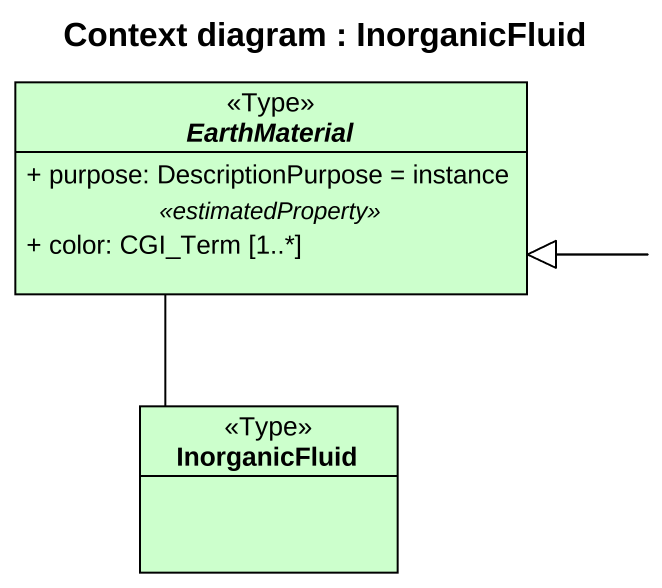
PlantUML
@startuml
title Context diagram : InorganicFluid
hide circle
hide empty members
skinparam classAttributeIconSize 0
abstract class EarthMaterial <<Type>> #CCFFCC {
  + purpose: DescriptionPurpose = instance
  .. <<estimatedProperty>> ..
  + color: CGI_Term [1..*]
}
class InorganicFluid <<Type>> #CCFFCC
InorganicFluid -up-|> EarthMaterial
@enduml
